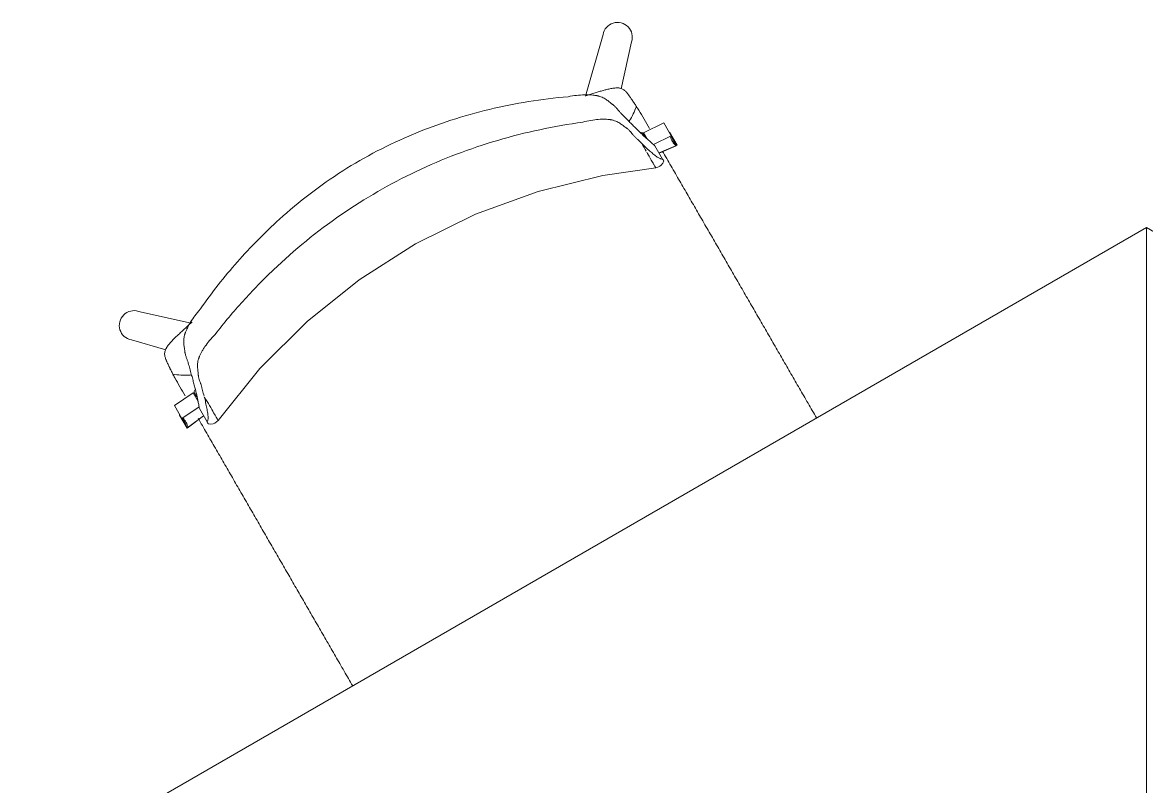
# Model space of a CAD drawing. Header units: millimetres. Extents: x 79795 to 317870, y -36033 to 97293.
# Drawn here: x 204000 to 204996, y 19987 to 20664 of the extents above; entities that cross this region are included whole.
import ezdxf

# ---------------------------------------------------------------- set-up
doc = ezdxf.new("R2010")
doc.units = ezdxf.units.MM
doc.header["$MEASUREMENT"] = 0
doc.layers.add('I-FURN', color=8, linetype='CONTINUOUS', lineweight=9)

msp = doc.modelspace()

# ---------------------------------------------------------------- linework, layer by layer
at = {"layer": 'I-FURN'}
for p, q in [((204514.58, 20653.19), (204499.08, 20598.7)), ((204530.56, 20604.97), (204539.89, 20646.77)), ((204550.43, 20566.11), (204568.35, 20574.88)), ((204553.38, 20560.99), (204550.43, 20566.11)), ((204568.35, 20574.88), (204575.02, 20563.33)), ((204580.16, 20555.08), (204573.49, 20566.63)), ((204551.1, 20563.04), (204549.59, 20565.66)), ((204575.02, 20563.33), (204559.39, 20555.68)), ((204560.55, 20554.69), (204567.37, 20542.88)), ((204564.25, 20548.28), (204580.16, 20555.08)), ((204564.3, 20548.2), (204579.32, 20554.63)), ((204563.13, 20535.64), (204564.81, 20536.49)), ((204564.81, 20536.49), (204566.01, 20537.41)), ((204566.01, 20537.41), (204567.47, 20539.15)), ((204567.47, 20539.15), (204568.4, 20541.09)), ((204457.1, 20514.18), (204514.5, 20528.36)), ((204514.5, 20528.36), (204561.3, 20535.17)), ((204561.3, 20535.17), (204563.13, 20535.64)), ((204401.56, 20493.89), (204457.1, 20514.18)), ((204348.54, 20467.7), (204401.56, 20493.89)), ((204996.1, 20482.19), (204000.2, 19907.18)), ((204996.13, 19372.19), (204996.1, 20482.19)), ((205992.03, 19907.23), (204996.1, 20482.19)), ((204996.1, 20482.19), (204996.13, 19372.19)), ((204298.66, 20435.95), (204348.54, 20467.7)), ((204252.51, 20398.99), (204298.66, 20435.95)), ((204149.64, 20397.54), (204103.11, 20407.9)), ((204210.64, 20357.28), (204252.51, 20398.99)), ((204096.71, 20382.58), (204127.25, 20373.91)), ((204173.52, 20311.29), (204210.64, 20357.28)), ((204134.76, 20324.58), (204151.32, 20335.71)), ((204151.32, 20335.71), (204155.74, 20328.06)), ((204152.16, 20336.17), (204154.54, 20332.04)), ((204141.43, 20313.03), (204134.76, 20324.58)), ((204156.69, 20323.29), (204141.43, 20313.03)), ((204156.71, 20323.19), (204142.27, 20313.49)), ((204156.99, 20321.69), (204163.81, 20309.88)), ((204139.34, 20316), (204146.01, 20304.46)), ((204146.01, 20304.46), (204160.62, 20315.4)), ((204146.85, 20304.91), (204160.69, 20315.28)), ((204166.98, 20307.93), (204164.84, 20308.09)), ((204169.22, 20308.32), (204166.98, 20307.93)), ((204170.62, 20308.9), (204169.22, 20308.32)), ((204172.2, 20309.94), (204170.62, 20308.9)), ((204173.52, 20311.29), (204172.2, 20309.94))]:
    msp.add_line(p, q, dxfattribs=at)
for centre, start, end in [((204527.45, 20650.82), 341.96621, 169.58244), ((204099.07, 20395.46), 71.98964, 259.60587)]:
    msp.add_arc(centre, 13.09, start, end, dxfattribs=at)
for centre, start_param, end_param in [((204590.91, 20567.55), 6.026179, 6.605675), ((204591.75, 20568), 6.026179, 6.605675), ((204122.36, 20312.43), 2.819103, 2.902745), ((204129.03, 20300.88), 2.819103, 3.398599), ((204129.87, 20301.33), 2.819103, 3.398599)]:
    msp.add_ellipse(centre, major_axis=(-15.06, -8.7), ratio=0.978487, start_param=start_param, end_param=end_param, dxfattribs=at)
for points, knots in [([(204499.37, 20598.94), (204501.64, 20599.68), (204505.3, 20600.85), (204509.65, 20602.18), (204512.08, 20602.9), (204513.9, 20603.42), (204515.57, 20603.87), (204517.13, 20604.28), (204518.74, 20604.68), (204520.5, 20605.09), (204522.34, 20605.46), (204524.12, 20605.74), (204525.55, 20605.9), (204526.66, 20605.95), (204527.45, 20605.96), (204528.25, 20605.92), (204529.34, 20605.79), (204530.63, 20605.48), (204532, 20604.91), (204533.16, 20604.17), (204534.14, 20603.33), (204535.11, 20602.32), (204535.89, 20601.39), (204536.44, 20600.7), (204536.76, 20600.29), (204537, 20599.97), (204537.24, 20599.65), (204537.54, 20599.24), (204538.07, 20598.51), (204538.78, 20597.5), (204539.48, 20596.49), (204540.05, 20595.66), (204540.49, 20595), (204540.95, 20594.31), (204541.56, 20593.39), (204542.64, 20591.77), (204543.55, 20590.37), (204544.14, 20589.47)], [0, 0, 0, 0, 0.125, 0.1875, 0.21875, 0.25, 0.28125, 0.3125, 0.34375, 0.375, 0.40625, 0.4375, 0.46875, 0.484375, 0.5, 0.515625, 0.53125, 0.5625, 0.59375, 0.625, 0.65625, 0.6875, 0.71875, 0.734375, 0.742188, 0.75, 0.757812, 0.765625, 0.78125, 0.8125, 0.84375, 0.859375, 0.875, 0.890625, 0.90625, 0.9375, 1, 1, 1, 1]), ([(204157.79, 20410.02), (204167.96, 20424.53), (204189.83, 20452.35), (204231.23, 20494.48), (204282.86, 20534.11), (204345.89, 20566.86), (204402.2, 20584.94), (204448.5, 20594.19), (204471.88, 20597.12), (204483.65, 20598.16)], [-1, -1, -1, -1, -0.863636, -0.727273, -0.545455, -0.363636, -0.181818, -0.090909, 0, 0, 0, 0]), ([(204483.65, 20598.16), (204486.28, 20598.66), (204491.3, 20599.42), (204496.96, 20599.83), (204501.12, 20599.85), (204504.05, 20599.72), (204506.34, 20599.49), (204507.86, 20599.27), (204508.71, 20599.13), (204509.33, 20599.01), (204509.94, 20598.89), (204510.72, 20598.7), (204512.04, 20598.32), (204513.75, 20597.67), (204515.59, 20596.74), (204517.25, 20595.71), (204518.76, 20594.63), (204520.16, 20593.53), (204521.27, 20592.64), (204522.04, 20592.03), (204522.48, 20591.69), (204522.81, 20591.45), (204523.14, 20591.2), (204523.55, 20590.87), (204524.25, 20590.3), (204525.15, 20589.47), (204526.12, 20588.47), (204527.3, 20587.13), (204528.38, 20585.8), (204529.5, 20584.5), (204530.39, 20583.53), (204531.33, 20582.58), (204532.56, 20581.33), (204534.7, 20579.17), (204537.65, 20576.21), (204540.92, 20572.92), (204544.03, 20569.82), (204547.05, 20566.85), (204549.87, 20564.12), (204552.5, 20561.71), (204554.11, 20560.3), (204554.88, 20559.65)], [0, 0, 0, 0, 0.035714, 0.071429, 0.089286, 0.107143, 0.125, 0.133929, 0.138393, 0.142857, 0.147321, 0.151786, 0.160714, 0.178571, 0.196429, 0.214286, 0.232143, 0.25, 0.267857, 0.276786, 0.28125, 0.285714, 0.290179, 0.294643, 0.303571, 0.321429, 0.339286, 0.357143, 0.392857, 0.410714, 0.428571, 0.446429, 0.464286, 0.5, 0.571429, 0.642857, 0.714286, 0.785714, 0.857143, 0.928571, 1, 1, 1, 1]), ([(204537.35, 20575.92), (204537.58, 20576.26), (204539.02, 20578.45), (204541.43, 20582.79), (204543.31, 20587.15), (204544.14, 20589.47)], [0.93933321, 0.93933321, 0.93933321, 0.93933321, 0.94444444, 0.97222222, 1, 1, 1, 1]), ([(204548.82, 20556.78), (204547.65, 20557.91), (204545.9, 20559.62), (204543.85, 20561.66), (204542.69, 20562.83), (204541.8, 20563.71), (204540.98, 20564.58), (204540, 20565.73), (204539.08, 20566.87), (204538.07, 20568), (204537.21, 20568.86), (204536.39, 20569.57), (204535.74, 20570.08), (204535.34, 20570.37), (204535.02, 20570.59), (204534.7, 20570.81), (204534.27, 20571.12), (204533.51, 20571.68), (204532.39, 20572.53), (204530.95, 20573.58), (204529.4, 20574.63), (204527.69, 20575.63), (204525.82, 20576.52), (204524.09, 20577.12), (204522.78, 20577.45), (204522.01, 20577.61), (204521.41, 20577.71), (204520.8, 20577.8), (204519.97, 20577.9), (204518.49, 20578.06), (204516.26, 20578.18), (204513.42, 20578.17), (204509.41, 20577.94), (204503.98, 20577.24), (204499.19, 20576.21), (204496.69, 20575.58)], [0, 0, 0, 0, 0.125, 0.1875, 0.21875, 0.25, 0.28125, 0.3125, 0.375, 0.40625, 0.4375, 0.46875, 0.484375, 0.492188, 0.5, 0.507812, 0.515625, 0.53125, 0.5625, 0.59375, 0.625, 0.65625, 0.6875, 0.71875, 0.734375, 0.742188, 0.75, 0.757812, 0.765625, 0.78125, 0.8125, 0.84375, 0.875, 0.9375, 1, 1, 1, 1]), ([(204496.69, 20575.58), (204483.92, 20573.83), (204458.58, 20569.38), (204408.61, 20556.75), (204348.26, 20533.86), (204281.16, 20495.12), (204231.16, 20454.3), (204195.25, 20417.34), (204178.73, 20397.63), (204170.82, 20387.44)], [-1, -1, -1, -1, -0.9, -0.8, -0.6, -0.4, -0.2, -0.1, 0, 0, 0, 0]), ([(204550.45, 20566.08), (204550.01, 20566.14), (204549.1, 20566.23), (204548.14, 20566.32), (204547.66, 20566.35)], [-0.8741323, -0.8741323, -0.8741323, -0.8741323, -0.6666667, -0.4718724, -0.4718724, -0.4718724, -0.4718724]), ([(204553.32, 20548.98), (204554.34, 20547.21), (204556.3, 20543.82), (204558.58, 20539.88), (204559.9, 20537.58), (204560.62, 20536.35), (204560.99, 20535.71), (204561.22, 20535.3), (204561.31, 20535.16), (204561.3, 20535.17)], [0.1252528, 0.1252528, 0.1252528, 0.1252528, 0.2222222, 0.3333333, 0.4444444, 0.5, 0.5555556, 0.6111111, 0.6625707, 0.6625707, 0.6625707, 0.6625707]), ([(204567.37, 20542.88), (204566.9, 20542.83), (204565.76, 20542.99), (204563.4, 20544.09), (204560.53, 20546.15), (204558.29, 20548.02), (204557.13, 20549.03)], [0, 0, 0, 0, 0.1666667, 0.3333333, 0.5, 0.6601827, 0.6601827, 0.6601827, 0.6601827]), ([(204567.32, 20549.72), (204567.58, 20549.28), (204569.11, 20546.63), (204571.94, 20541.73), (204575.84, 20534.97), (204579.71, 20528.27), (204584.76, 20519.52), (204590.94, 20508.82), (204597.06, 20498.22), (204602.01, 20489.64), (204605.8, 20483.08), (204609.61, 20476.48), (204614.63, 20467.79), (204620.85, 20457.01), (204628.3, 20444.11), (204635.86, 20431.01), (204643.45, 20417.87), (204650.93, 20404.91), (204657.19, 20394.08), (204662.23, 20385.35), (204666.05, 20378.73), (204669.86, 20372.12), (204674.88, 20363.43), (204681.11, 20352.64), (204687.35, 20341.83), (204692.39, 20333.11), (204696.2, 20326.5), (204700.01, 20319.91), (204702.56, 20315.49), (204703.86, 20313.24), (204703.91, 20313.15)], [-0.896381, -0.896381, -0.896381, -0.896381, -0.8928571, -0.875, -0.8571429, -0.8392857, -0.8214286, -0.7857143, -0.75, -0.7321429, -0.7142857, -0.6964286, -0.6785714, -0.6428571, -0.6071429, -0.5714286, -0.5357143, -0.5, -0.4642857, -0.4464286, -0.4285714, -0.4107143, -0.3928571, -0.3571429, -0.3214286, -0.3035714, -0.2857143, -0.2678571, -0.25, -0.2492433, -0.2492433, -0.2492433, -0.2492433]), ([(204155.53, 20329.09), (204155.17, 20331.06), (204154.47, 20334.39), (204153.21, 20339.47), (204152.14, 20343.56), (204151.02, 20347.81), (204149.8, 20352.29), (204148.71, 20356.33), (204147.8, 20359.67), (204147.21, 20361.81), (204146.7, 20363.49), (204146.12, 20365.11), (204145.52, 20366.71), (204144.95, 20368.4), (204144.57, 20369.74), (204144.3, 20370.93), (204144.15, 20371.83), (204144.07, 20372.35), (204144.03, 20372.76), (204143.98, 20373.17), (204143.9, 20373.72), (204143.77, 20374.68), (204143.55, 20376.1), (204143.3, 20377.86), (204143.11, 20379.71), (204143.05, 20381.65), (204143.17, 20383.71), (204143.46, 20385.52), (204143.79, 20386.85), (204144.02, 20387.62), (204144.21, 20388.21), (204144.43, 20388.81), (204144.72, 20389.61), (204145.29, 20391.04), (204146.24, 20393.14), (204147.59, 20395.75), (204149.69, 20399.34), (204152.88, 20404.03), (204156.04, 20407.99), (204157.79, 20410.02)], [0, 0, 0, 0, 0.142857, 0.214286, 0.285714, 0.357143, 0.428571, 0.5, 0.535714, 0.571429, 0.589286, 0.607143, 0.642857, 0.660714, 0.678571, 0.696429, 0.705357, 0.709821, 0.714286, 0.71875, 0.723214, 0.732143, 0.75, 0.767857, 0.785714, 0.803571, 0.821429, 0.839286, 0.848214, 0.852679, 0.857143, 0.861607, 0.866071, 0.875, 0.892857, 0.910714, 0.928571, 0.964286, 1, 1, 1, 1]), ([(204133.42, 20352.35), (204132.94, 20353.31), (204132.19, 20354.79), (204131.32, 20356.54), (204130.83, 20357.52), (204130.46, 20358.27), (204130.11, 20358.98), (204129.67, 20359.89), (204129.15, 20361), (204128.63, 20362.12), (204128.26, 20362.94), (204128.06, 20363.41), (204127.9, 20363.78), (204127.75, 20364.14), (204127.55, 20364.62), (204127.22, 20365.45), (204126.81, 20366.59), (204126.42, 20367.93), (204126.18, 20369.21), (204126.12, 20370.58), (204126.31, 20372.05), (204126.69, 20373.32), (204127.12, 20374.32), (204127.49, 20375.04), (204127.89, 20375.73), (204128.49, 20376.65), (204129.34, 20377.82), (204130.48, 20379.21), (204131.72, 20380.62), (204132.95, 20381.95), (204134.1, 20383.14), (204135.23, 20384.29), (204136.47, 20385.5), (204137.83, 20386.82), (204139.66, 20388.57), (204142.99, 20391.67), (204145.83, 20394.25), (204147.6, 20395.85)], [0, 0, 0, 0, 0.0625, 0.09375, 0.109375, 0.125, 0.140625, 0.15625, 0.1875, 0.21875, 0.234375, 0.242188, 0.25, 0.257812, 0.265625, 0.28125, 0.3125, 0.34375, 0.375, 0.40625, 0.4375, 0.46875, 0.484375, 0.5, 0.515625, 0.53125, 0.5625, 0.59375, 0.625, 0.65625, 0.6875, 0.71875, 0.75, 0.78125, 0.8125, 0.875, 1, 1, 1, 1]), ([(204170.82, 20387.44), (204169.03, 20385.59), (204165.75, 20381.96), (204162.43, 20377.61), (204160.22, 20374.25), (204158.79, 20371.79), (204157.78, 20369.8), (204157.17, 20368.44), (204156.85, 20367.67), (204156.62, 20367.1), (204156.41, 20366.53), (204156.16, 20365.78), (204155.79, 20364.49), (204155.45, 20362.69), (204155.28, 20360.62), (204155.29, 20358.64), (204155.42, 20356.77), (204155.62, 20355), (204155.79, 20353.6), (204155.9, 20352.66), (204155.95, 20352.14), (204155.98, 20351.75), (204156.01, 20351.37), (204156.07, 20350.88), (204156.18, 20350.06), (204156.39, 20348.99), (204156.7, 20347.82), (204157.18, 20346.38), (204157.7, 20345.01), (204158.21, 20343.59), (204158.55, 20342.44), (204158.87, 20341.23), (204159.3, 20339.64), (204160.04, 20336.85), (204160.65, 20334.47), (204161.04, 20332.89)], [0, 0, 0, 0, 0.0625, 0.125, 0.15625, 0.1875, 0.21875, 0.234375, 0.242188, 0.25, 0.257812, 0.265625, 0.28125, 0.3125, 0.34375, 0.375, 0.40625, 0.4375, 0.46875, 0.484375, 0.492188, 0.5, 0.507812, 0.515625, 0.53125, 0.5625, 0.59375, 0.625, 0.6875, 0.71875, 0.75, 0.78125, 0.8125, 0.875, 1, 1, 1, 1]), ([(204133.42, 20352.35), (204135.85, 20351.9), (204140.57, 20351.34), (204146.05, 20351.26), (204149.15, 20351.49), (204150.05, 20351.57)], [0, 0, 0, 0, 0.02777778, 0.05555556, 0.06696683, 0.06696683, 0.06696683, 0.06696683]), ([(204153.34, 20338.69), (204153.13, 20338.26), (204152.69, 20337.36), (204152.35, 20336.53), (204152.18, 20336.1)], [-0.5281276, -0.5281276, -0.5281276, -0.5281276, -0.3333333, -0.1189454, -0.1189454, -0.1189454, -0.1189454]), ([(204161.3, 20331.95), (204161.75, 20330.26), (204162.61, 20326.75), (204163.61, 20321.9), (204164.39, 20317.49), (204164.75, 20313.93), (204164.52, 20311.34), (204164.08, 20310.26), (204163.81, 20309.88)], [0.0261869, 0.0261869, 0.0261869, 0.0261869, 0.1666667, 0.3333333, 0.5, 0.6666667, 0.8333333, 1, 1, 1, 1]), ([(204173.52, 20311.29), (204173.52, 20311.29), (204173.45, 20311.41), (204173.19, 20311.86), (204172.74, 20312.64), (204171.74, 20314.37), (204169.78, 20317.76), (204166.32, 20323.75), (204163.2, 20329.17), (204161.58, 20331.97)], [0.3374293, 0.3374293, 0.3374293, 0.3374293, 0.3888889, 0.4444444, 0.5138889, 0.5833333, 0.7222222, 0.8611111, 0.9864587, 0.9864587, 0.9864587, 0.9864587]), ([(204292.86, 20075.78), (204292.84, 20075.83), (204290.31, 20080.21), (204285.2, 20089.05), (204277.53, 20102.34), (204269.97, 20115.43), (204263.68, 20126.32), (204258.63, 20135.07), (204254.81, 20141.69), (204251, 20148.29), (204245.99, 20156.97), (204239.8, 20167.69), (204233.63, 20178.37), (204228.65, 20187), (204224.87, 20193.55), (204221.08, 20200.11), (204216.08, 20208.77), (204209.87, 20219.53), (204203.63, 20230.34), (204198.58, 20239.08), (204194.74, 20245.73), (204190.91, 20252.37), (204185.88, 20261.09), (204179.63, 20271.91), (204172.1, 20284.95), (204164.38, 20298.31), (204159.01, 20307.62), (204156.22, 20312.45), (204155.99, 20312.84)], [-0.7503695, -0.7503695, -0.7503695, -0.7503695, -0.75, -0.7142857, -0.6785714, -0.6428571, -0.6071429, -0.5892857, -0.5714286, -0.5535714, -0.5357143, -0.5, -0.4642857, -0.4464286, -0.4285714, -0.4107143, -0.3928571, -0.3571429, -0.3214286, -0.3035714, -0.2857143, -0.2678571, -0.25, -0.2142857, -0.1785714, -0.1428571, -0.1071429, -0.103964, -0.103964, -0.103964, -0.103964])]:
    msp.add_open_spline(points, degree=3, knots=knots, dxfattribs=at)
for points in [[(204544.14, 20589.47), (204544.49, 20588.94), (204545.19, 20587.86), (204545.89, 20586.78), (204546.24, 20586.24)], [(204546.24, 20586.24), (204549.31, 20580.92), (204552.47, 20575.45), (204555.73, 20569.81)], [(204556.98, 20549.15), (204555.76, 20550.21), (204553.16, 20552.52), (204550.3, 20555.29), (204548.82, 20556.78)], [(204548.82, 20556.78), (204550.32, 20554.18), (204551.67, 20551.85), (204552.87, 20549.76)], [(204554.88, 20559.65), (204555.89, 20558.72), (204557.85, 20556.98), (204559.67, 20555.44), (204560.55, 20554.69)], [(204568.01, 20541.76), (204568.2, 20541.43), (204568.44, 20541.02), (204568.39, 20541.11), (204568.06, 20541.69), (204567.65, 20542.4), (204567.37, 20542.88)], [(204150.43, 20398.28), (204149.49, 20397.47), (204148.54, 20396.66), (204147.6, 20395.85)], [(204147.6, 20395.85), (204148.53, 20396.65), (204149.46, 20397.45), (204150.38, 20398.24)], [(204135.17, 20348.91), (204134.88, 20349.48), (204134.3, 20350.63), (204133.71, 20351.78), (204133.42, 20352.35)], [(204144.37, 20332.97), (204141.21, 20338.45), (204138.15, 20343.76), (204135.17, 20348.91)], [(204156.99, 20321.69), (204156.78, 20322.82), (204156.35, 20325.18), (204155.83, 20327.75), (204155.53, 20329.09)], [(204163.81, 20309.88), (204164.09, 20309.4), (204164.49, 20308.69), (204164.83, 20308.12), (204164.88, 20308.03), (204164.65, 20308.43), (204164.46, 20308.75)]]:
    msp.add_open_spline(points, degree=3, dxfattribs=at)

doc.saveas('drawing.dxf')
